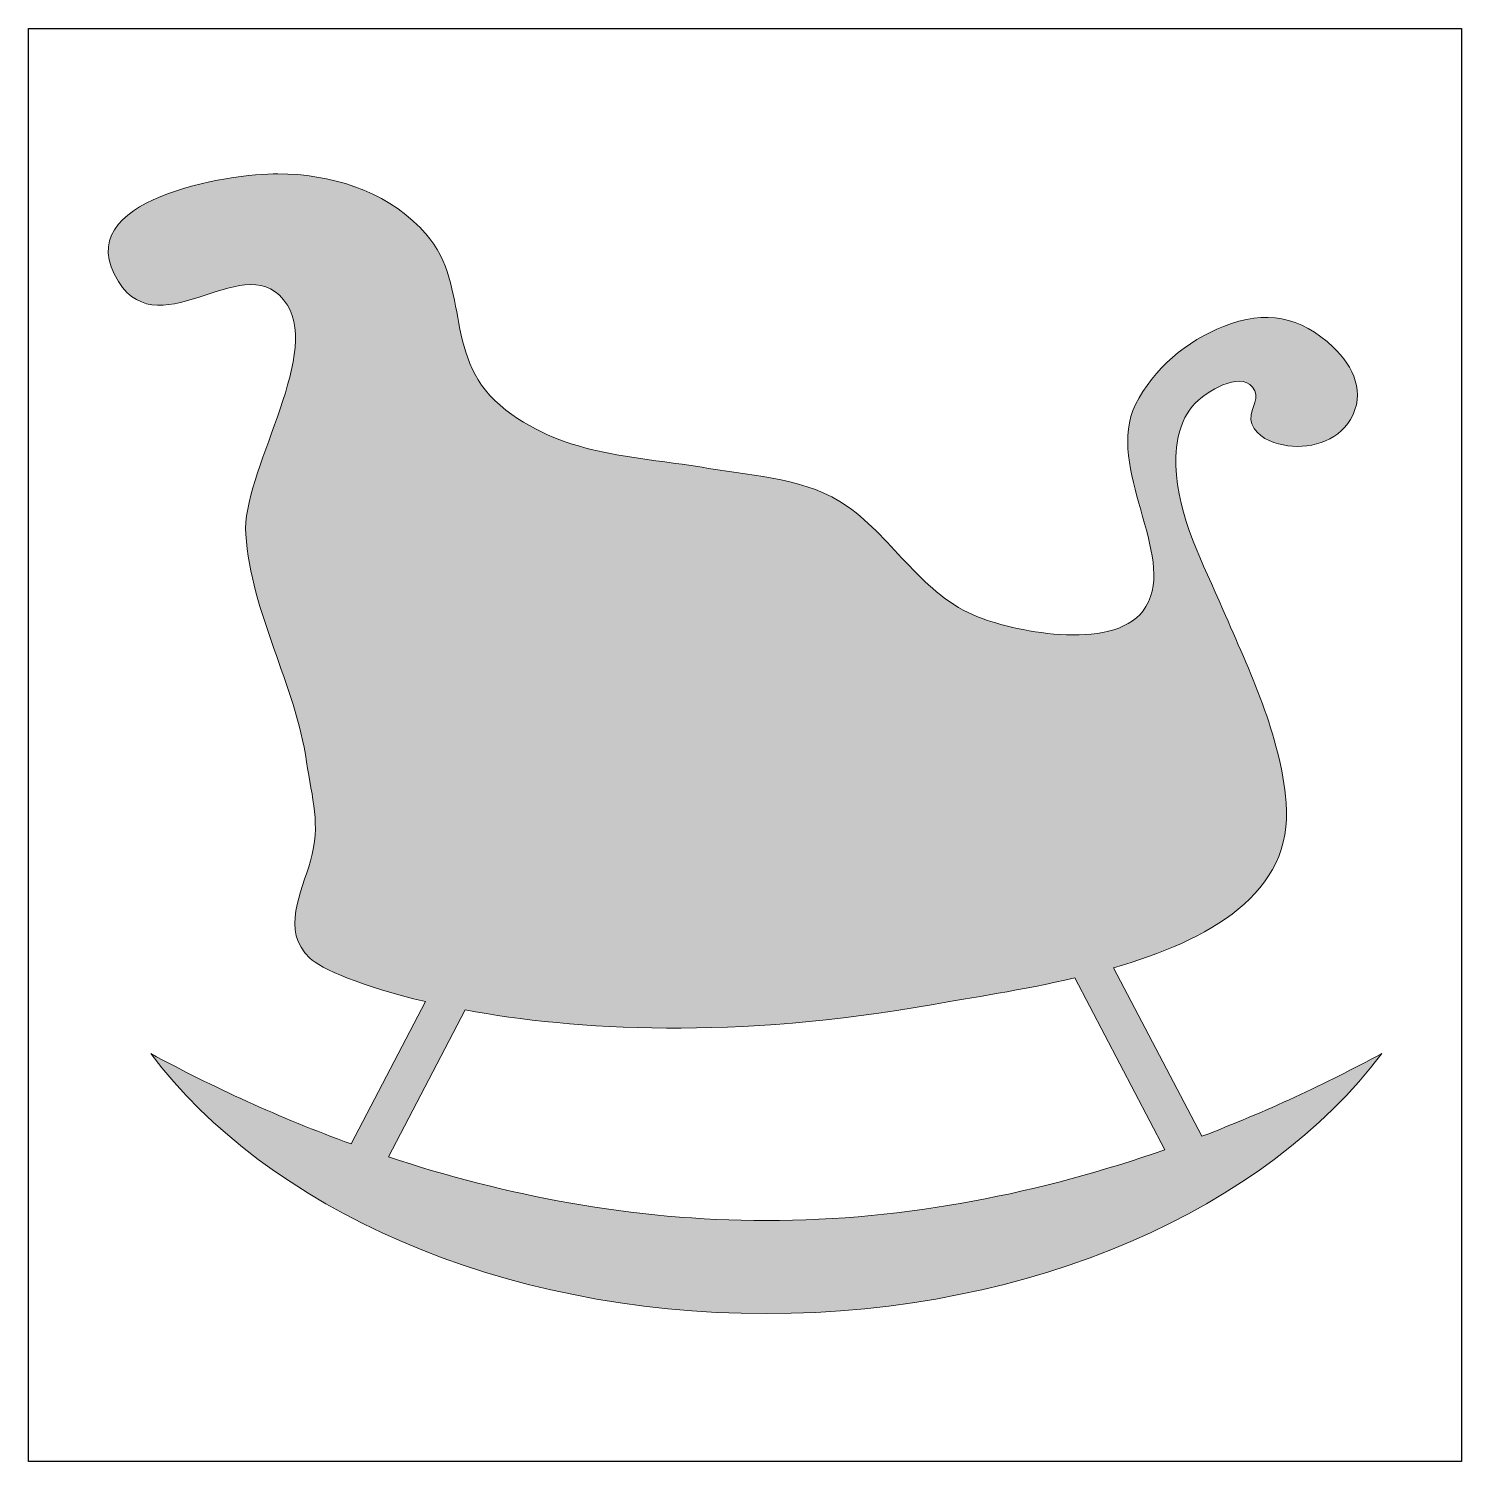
# Model space of a CAD drawing. Header units: inches. Extents: x 0 to 114, y 0 to 114.
import ezdxf

# ---------------------------------------------------------------- set-up
doc = ezdxf.new("R2010")
doc.units = ezdxf.units.IN
doc.header["$MEASUREMENT"] = 0
doc.layers.add('Image Background', color=7, linetype='Continuous')
doc.layers.add('Layer 1', color=7, linetype='Continuous')
picture_1 = doc.add_image_def('image1.png', size_in_pixel=(1350, 1350))

msp = doc.modelspace()

# ---------------------------------------------------------------- hatches: boundary and pattern name
at = {"layer": 'Layer 1', "true_color": 0xba3c2e}
h = msp.add_hatch(color=15, dxfattribs=at)
h.dxf.hatch_style = 2
edge = h.paths.add_edge_path()
edge.add_spline(control_points=[(93.59, 25.93), (93.59, 25.93), (86.56, 39.37), (86.56, 39.37), (94.1, 41.55), (100.94, 45.28), (100.32, 52.54), (99.85, 58.07), (97.43, 62.95), (95.28, 67.96), (93.7, 71.62), (91.66, 75.38), (91.52, 79.45), (91.46, 81.34), (91.87, 83.38), (93.33, 84.66), (94.29, 85.5), (96.97, 87.14), (97.83, 85.41), (98.22, 84.63), (97.21, 83.74), (97.59, 82.76), (97.99, 81.74), (99.13, 81.28), (100.08, 81.09), (102.05, 80.7), (104.39, 81.3), (105.46, 83.13), (106.67, 85.21), (105.72, 87.33), (104.08, 88.89), (101.46, 91.36), (98.68, 91.86), (95.33, 90.55), (92.41, 89.4), (89.72, 87.15), (88.31, 84.31), (85.84, 79.31), (91.6, 72.29), (89.14, 68.19), (86.95, 64.53), (78.88, 66.13), (75.78, 67.35), (71.25, 69.13), (69.08, 73.54), (65.33, 76.18), (62.09, 78.46), (58.13, 78.54), (54.25, 79.22), (48.62, 80.2), (43, 80.11), (38.08, 83.87), (32.83, 87.89), (35.44, 93.59), (31.68, 97.93), (31.55, 98.09), (31.4, 98.25), (31.25, 98.4), (28.33, 101.43), (24.01, 102.7), (19.89, 102.72), (16.11, 102.74), (2.98, 100.74), (7.16, 94.12), (10.6, 88.69), (17.5, 97.23), (20.64, 92.25), (23.28, 88.06), (16.99, 78.76), (17.32, 73.97), (17.76, 67.64), (21.26, 62.01), (22.17, 55.81), (22.61, 52.83), (23.32, 50.84), (22.49, 47.91), (21.77, 45.41), (20.11, 42.34), (22.42, 40.15), (23.29, 39.32), (26.5, 37.89), (31.66, 36.68), (31.66, 36.68), (25.72, 25.33), (25.72, 25.33), (20, 27.41), (14.64, 29.88), (9.74, 32.53), (18.99, 20.21), (37.51, 11.79), (58.84, 11.79), (80.18, 11.79), (98.7, 20.21), (107.95, 32.53), (103.51, 30.13), (98.7, 27.88), (93.59, 25.93)], knot_values=[0, 0, 0, 0, 1, 1, 1, 2, 2, 2, 3, 3, 3, 4, 4, 4, 5, 5, 5, 6, 6, 6, 7, 7, 7, 8, 8, 8, 9, 9, 9, 10, 10, 10, 11, 11, 11, 12, 12, 12, 13, 13, 13, 14, 14, 14, 15, 15, 15, 16, 16, 16, 17, 17, 17, 18, 18, 18, 19, 19, 19, 20, 20, 20, 21, 21, 21, 22, 22, 22, 23, 23, 23, 24, 24, 24, 25, 25, 25, 26, 26, 26, 27, 27, 27, 28, 28, 28, 29, 29, 29, 30, 30, 30, 31, 31, 31, 32, 32, 32, 32], degree=3, periodic=1)
edge = h.paths.add_edge_path()
edge.add_spline(control_points=[(28.7, 24.29), (28.7, 24.29), (34.83, 36.01), (34.83, 36.01), (43.57, 34.39), (56.44, 33.63), (72.18, 36.46), (75.11, 36.98), (79.25, 37.58), (83.46, 38.57), (83.46, 38.57), (90.64, 24.86), (90.64, 24.86), (80.89, 21.45), (70.14, 19.21), (58.84, 19.21), (48.18, 19.21), (38, 21.21), (28.7, 24.29)], knot_values=[0, 0, 0, 0, 1, 1, 1, 2, 2, 2, 3, 3, 3, 4, 4, 4, 5, 5, 5, 6, 6, 6, 6], degree=3, periodic=1)

# ---------------------------------------------------------------- linework, layer by layer
at = {"layer": 'Layer 1', "lineweight": 0}
for points, knots in [([(93.59, 25.93), (93.59, 25.93), (86.56, 39.37), (86.56, 39.37), (94.1, 41.55), (100.94, 45.28), (100.32, 52.54), (99.85, 58.07), (97.43, 62.95), (95.28, 67.96), (93.7, 71.62), (91.66, 75.38), (91.52, 79.45), (91.46, 81.34), (91.87, 83.38), (93.33, 84.66), (94.29, 85.5), (96.97, 87.14), (97.83, 85.41), (98.22, 84.63), (97.21, 83.74), (97.59, 82.76), (97.99, 81.74), (99.13, 81.28), (100.08, 81.09), (102.05, 80.7), (104.39, 81.3), (105.46, 83.13), (106.67, 85.21), (105.72, 87.33), (104.08, 88.89), (101.46, 91.36), (98.68, 91.86), (95.33, 90.55), (92.41, 89.4), (89.72, 87.15), (88.31, 84.31), (85.84, 79.31), (91.6, 72.29), (89.14, 68.19), (86.95, 64.53), (78.88, 66.13), (75.78, 67.35), (71.25, 69.13), (69.08, 73.54), (65.33, 76.18), (62.09, 78.46), (58.13, 78.54), (54.25, 79.22), (48.62, 80.2), (43, 80.11), (38.08, 83.87), (32.83, 87.89), (35.44, 93.59), (31.68, 97.93), (31.55, 98.09), (31.4, 98.25), (31.25, 98.4), (28.33, 101.43), (24.01, 102.7), (19.89, 102.72), (16.11, 102.74), (2.98, 100.74), (7.16, 94.12), (10.6, 88.69), (17.5, 97.23), (20.64, 92.25), (23.28, 88.06), (16.99, 78.76), (17.32, 73.97), (17.76, 67.64), (21.26, 62.01), (22.17, 55.81), (22.61, 52.83), (23.32, 50.84), (22.49, 47.91), (21.77, 45.41), (20.11, 42.34), (22.42, 40.15), (23.29, 39.32), (26.5, 37.89), (31.66, 36.68), (31.66, 36.68), (25.72, 25.33), (25.72, 25.33), (20, 27.41), (14.64, 29.88), (9.74, 32.53), (18.99, 20.21), (37.51, 11.79), (58.84, 11.79), (80.18, 11.79), (98.7, 20.21), (107.95, 32.53), (103.51, 30.13), (98.7, 27.88), (93.59, 25.93)], [0, 0, 0, 0, 1, 1, 1, 2, 2, 2, 3, 3, 3, 4, 4, 4, 5, 5, 5, 6, 6, 6, 7, 7, 7, 8, 8, 8, 9, 9, 9, 10, 10, 10, 11, 11, 11, 12, 12, 12, 13, 13, 13, 14, 14, 14, 15, 15, 15, 16, 16, 16, 17, 17, 17, 18, 18, 18, 19, 19, 19, 20, 20, 20, 21, 21, 21, 22, 22, 22, 23, 23, 23, 24, 24, 24, 25, 25, 25, 26, 26, 26, 27, 27, 27, 28, 28, 28, 29, 29, 29, 30, 30, 30, 31, 31, 31, 32, 32, 32, 32]), ([(28.7, 24.29), (28.7, 24.29), (34.83, 36.01), (34.83, 36.01), (43.57, 34.39), (56.44, 33.63), (72.18, 36.46), (75.11, 36.98), (79.25, 37.58), (83.46, 38.57), (83.46, 38.57), (90.64, 24.86), (90.64, 24.86), (80.89, 21.45), (70.14, 19.21), (58.84, 19.21), (48.18, 19.21), (38, 21.21), (28.7, 24.29)], [0, 0, 0, 0, 1, 1, 1, 2, 2, 2, 3, 3, 3, 4, 4, 4, 5, 5, 5, 6, 6, 6, 6])]:
    msp.add_open_spline(points, degree=3, knots=knots, dxfattribs=at)

# ---------------------------------------------------------------- pictures from other files: only their frames are drawn
at = {"layer": 'Image Background'}
image = msp.add_image(picture_1, insert=(0, 0), size_in_units=(114.3, 114.3), dxfattribs=at)

doc.saveas('drawing.dxf')
